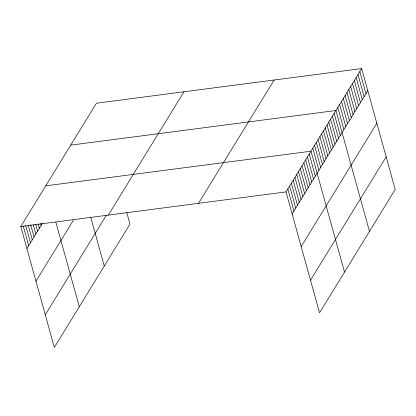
<?xml version="1.0" encoding="UTF-8"?>
<svg xmlns="http://www.w3.org/2000/svg" width="416" height="416" viewBox="0 0 416 416"><rect width="100%" height="100%" fill="white"/><g stroke="black" fill="none" stroke-linecap="round" stroke-linejoin="round"><path stroke-width="0.62" d="M126.682 212.238L129.974 224.099L54.324 347.422L20.8 226.533L96.45 103.21L361.676 68.578L395.2 189.467L319.55 312.79L286.026 191.901L361.676 68.578M26.915 248.591L42.37 223.397M35.963 281.206L73.408 220.158M45.282 314.808L106.231 215.441M108.326 215.103L183.971 91.78M198.5 203.33L274.149 80.007M292.141 213.959L367.791 90.636M301.189 246.574L376.839 123.25M310.508 280.176L386.157 156.853M70.73 145.137L335.956 110.51L369.481 231.395M45.765 185.838L310.991 151.206L344.516 272.095M20.8 226.533L286.026 191.901M359.84 71.573L365.955 93.631M357.999 74.568L364.12 96.626M356.164 77.563L362.279 99.622M354.328 80.558L360.443 102.617M352.487 83.554L358.608 105.612M350.652 86.549L356.767 108.607M348.816 89.544L354.931 111.602M346.975 92.539L353.096 114.598M345.14 95.534L351.26 117.593M343.304 98.53L349.419 120.588M341.463 101.525L347.584 123.583M339.628 104.52L345.748 126.578M337.792 107.515L343.907 129.574M334.173 113.417L340.288 135.476M332.389 116.324L338.504 138.382M330.606 119.231L336.721 141.289M328.822 122.138L334.937 144.196M327.038 125.044L333.154 147.103M325.255 127.951L331.375 150.01M323.471 130.858L329.592 152.916M321.688 133.765L327.808 155.823M319.904 136.672L326.024 158.73M318.12 139.578L324.241 161.637M316.342 142.485L322.457 164.544M314.558 145.392L320.674 167.45M312.775 148.299L318.89 170.357M309.208 154.112L315.323 176.171M307.424 157.019L313.539 179.078M305.64 159.926L311.756 181.984M303.857 162.833L309.977 184.891M302.073 165.74L308.194 187.798M300.29 168.646L306.41 190.705M298.506 171.553L304.626 193.612M296.728 174.46L302.843 196.518M294.944 177.367L301.059 199.425M293.16 180.274L299.276 202.332M291.377 183.18L297.492 205.239M289.593 186.087L295.708 208.146M287.81 188.994L293.925 211.052M90.724 217.235L104.255 266.027M55.827 222.128L79.29 306.727M40.674 223.496L41.184 225.337M38.21 223.954L39.4 228.244M35.745 224.411L37.617 231.15M33.285 224.869L35.833 234.057M30.649 224.708L34.05 236.964M28.189 225.165L32.266 239.871M25.724 225.623L30.482 242.778M23.265 226.075L28.699 245.684"/></g></svg>
